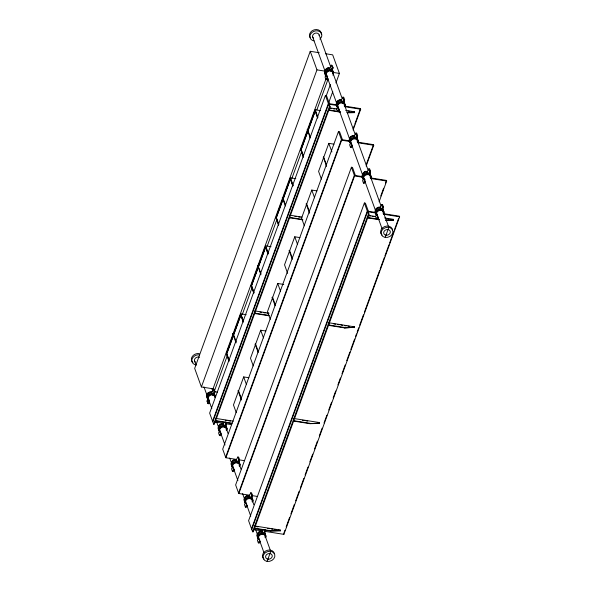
<?xml version="1.0" encoding="UTF-8"?>
<svg xmlns="http://www.w3.org/2000/svg" width="591" height="591" viewBox="0 0 591 591"><rect width="100%" height="100%" fill="white"/><g stroke="black" fill="none" stroke-linecap="round" stroke-linejoin="round"><path stroke-width="0.89" d="M232.751 333.649L233.194 333.523L232.751 333.649L236.082 342.846M238.092 390.843L238.535 390.71L238.092 390.843L241.416 400.026M260.867 274.822L257.802 265.337L261.023 273.899M255.113 344.125L255.556 343.999L255.164 344.206L258.134 352.48M272.141 297.413L272.584 297.28L272.141 297.413L275.162 305.761M282.335 197.608L282.779 197.475L282.335 197.608L285.357 205.964M289.162 250.702L289.605 250.569L289.162 250.702L292.183 259.05M310.149 137.947L307.379 129.296L310.305 137.023M306.19 203.991L306.633 203.858L306.19 203.991L309.514 213.174M326.535 166.463L323.469 156.984L326.395 164.704M238.69 460.071L238.882 460.596L239.089 459.303M251.618 496.145L252.135 495.938L252.039 495.066M264.583 531.597L264.768 532.122L265.056 530.821M343.777 100.189L343.969 100.721L344.257 99.414M209.325 400.824C206.887 399.398 205.454 395.106 207.906 393.03C209.805 391.146 213.188 393.022 213.329 389.173L214.119 389.403L215.021 391.892L213.307 395.15C210.581 393.717 206.392 397.411 209.022 399.908M207.929 399.686C206.266 396.753 209.96 393.709 212.804 394.382M221.47 433.698L220.399 435.73L219.453 435.464L220.879 432.745C216.232 430.447 218.079 422.661 223.457 423.813M219.483 431.607C217.82 428.674 221.514 425.631 224.358 426.303M225.969 427.758L225.718 425.202L226.974 428.49L226.878 430.255M226.235 430.152C227.505 424.249 216.565 427.478 220.583 431.829M234.457 469.579L233.386 471.618L232.44 471.345L233.873 468.633C229.219 466.336 231.066 458.55 236.452 459.695M232.477 467.488C230.815 464.563 234.501 461.512 237.353 462.192M239.222 466.04C240.493 460.13 229.552 463.359 233.571 467.71M239.865 466.136L239.968 464.371L238.712 461.091L239.968 464.371M327.407 76.83C320.485 74.281 328.515 62.543 330.812 70.366L330.517 70.927M325.663 74.894C325.08 72.058 328.308 69.864 330.886 70.388M332.497 71.843L332.6 70.078L331.654 68.622M247.407 505.342L246.336 507.381L245.391 507.108L246.816 504.396C242.17 502.099 244.017 494.312 249.395 495.457M332.245 69.287L333.501 72.575L332.955 75.19M245.42 503.251C242.931 500.474 249.565 496.122 249.919 498.494M252.172 501.803C253.391 496.979 244.711 497.858 245.73 502.261L250.761 516.172M339.552 109.697L338.48 111.736L337.535 111.463L338.961 108.751C334.506 106.469 336.05 98.66 341.539 99.813M252.808 501.899L252.911 500.134L251.655 496.854L252.911 500.134M337.217 106.816C335.791 104.031 341.96 100.884 342.071 102.849L341.17 100.352L341.465 99.79L342.366 102.287M344.317 106.158C345.587 100.839 335.754 102.708 338.17 107.281M344.959 106.254L345.055 104.496L343.807 101.209L345.144 105.368M260.35 541.105L259.279 543.144L258.333 542.87L259.759 540.159C255.113 537.862 256.959 530.075 262.345 531.22M258.37 539.014C256.701 536.089 260.395 533.038 263.246 533.717M265.115 537.559C266.386 532.247 256.553 534.116 258.969 538.689M352.539 145.585L351.475 147.617L350.522 147.351L351.955 144.632C347.493 142.35 349.037 134.549 354.534 135.701M265.758 537.662L265.861 535.897L264.605 532.609L265.861 535.897M350.204 142.697C349.628 139.868 352.849 137.673 355.435 138.191M357.304 142.039C358.574 136.137 347.634 139.365 351.652 143.716M357.947 142.143L358.05 140.377L356.794 137.09L358.131 141.249M365.489 181.348L364.418 183.38L363.472 183.114L364.898 180.395C357.961 177.765 366.028 166.123 368.378 173.953M363.155 178.46C362.579 175.653 365.733 173.488 368.304 173.931M370.254 177.802C371.436 171.279 359.646 176.081 365.194 179.834M370.889 177.906L370.993 176.14L369.737 172.853L371.082 177.012M378.432 217.111L377.361 219.143L376.415 218.877L377.841 216.158C373.386 213.876 374.93 206.067 380.427 207.227M376.098 214.223C374.672 211.445 380.84 208.291 380.951 210.256M383.197 213.565C384.468 207.663 373.527 210.891 377.546 215.242M383.84 213.669L383.943 211.903L382.687 208.616L384.024 212.775M369.752 171.663L369.907 172.365L370.121 171.072M214.703 392.195L214.26 392.801M319.214 52.717L310.238 51.299L194.675 368.392L201.391 386.957L213.964 388.944M201.391 386.957L316.961 69.864L310.238 51.299M325.885 79.179L213.115 388.59L214.238 391.67L212.524 394.928L211.829 393.259M246.218 314.715L240.884 313.851L226.338 353.765L229.013 361.456M271.01 246.698L265.677 245.826L251.123 285.741L253.805 293.431M295.796 178.674L290.462 177.802L275.916 217.724L278.597 225.407M320.588 110.65L315.254 109.786L300.708 149.7L303.39 157.391M214.201 391.582L227.151 356.048M242.31 314.442L252.106 287.573M267.265 245.974L276.743 219.97M291.902 178.371L301.698 151.503M316.857 109.904L328.227 78.699M214.452 391.981L214.304 392.402L214.651 392.04M332.489 67.662L332.585 68.46L332.489 67.825M329.416 103.691L326.491 95.587L325.427 95.417L209.642 413.109L212.575 421.206L328.36 103.521L336.382 104.792M326.254 95.801L330.362 84.535M328.67 102.871L332.77 91.612M335.932 82.947L339.404 73.417L332.681 54.852L325.501 53.715M329.224 104.245L330.081 106.609L214.297 424.301L213.661 424.198L329.446 106.513L325.427 95.417M215.449 420.615A1.093 0.532 20 0 0 216.528 421.132L216.668 420.762A1.093 0.532 20 0 1 215.427 419.994M268.912 315.771L255.689 313.681L255.829 313.311A1.093 0.532 20 0 1 254.588 312.543M302.932 219.882L290.587 217.924L290.728 217.554A1.093 0.532 20 0 1 289.487 216.786M340.327 112.15L329.756 110.473L329.889 110.096L340.468 111.773M226.058 424.382L225.961 423.747M248.87 377.738L243.677 376.918L233.467 404.953L236.267 412.688M265.891 331.026L260.705 330.206L250.488 358.235L253.288 365.969M283.783 284.456L277.726 283.495L267.516 311.523L270.316 319.258M299.94 237.604L294.754 236.784L284.537 264.812L287.647 273.404M316.968 190.893L311.782 190.066L301.565 218.101L304.365 225.836M333.989 144.174L328.803 143.354L318.586 171.39L321.386 179.125M231.517 423.503L231.938 423.178L231.805 423.555L216.528 421.132M342.47 139.742L339.537 131.638L338.48 131.475L222.696 449.16L225.629 457.257L341.413 139.572L349.436 140.843M236.599 459.443L225.902 457.752L341.635 140.2L338.48 131.475M345.669 110.362L354.497 111.758L354.548 112.645L347.619 112.822M354.548 112.645L354.497 111.758M353.204 128.498L354.149 125.905M354.777 124.176L360.451 108.596L344.405 106.062M349.008 141.234L349.643 139.506M353.108 129.99L360.68 109.224L360.451 108.596M238.594 459.99L239.045 460.263L239.148 459.525M355.413 175.505L352.487 167.401L351.423 167.238L235.639 484.923L238.572 493.02L354.356 175.335L363.273 176.746M249.55 495.206L238.845 493.515L354.585 175.955L351.423 167.238M366.25 164.557L373.505 144.655L357.459 142.113M362.061 177.293L362.689 175.557M366.161 166.041L373.734 145.275L373.505 144.655M251.995 496.026L252.098 495.288M370.232 171.612L369.671 172.077L370.025 171.553M368.363 211.268L365.43 203.164L364.374 203.001L248.589 520.686L251.522 528.782L367.299 211.098L375.329 212.368M368.163 211.822L369.02 214.193L253.236 531.878L252.601 531.774L368.385 214.09L364.374 203.001M254.27 528.029A1.093 0.532 20 0 0 255.475 528.716L255.608 528.339L270.885 530.755L280.4 530.511L280.215 530.001L254.61 525.946M293.431 420.578A1.093 0.532 20 0 0 294.636 421.257L294.769 420.888A1.093 0.532 20 0 1 293.528 420.12M328.67 322.738L354.275 326.793L354.46 327.303L344.804 327.924L329.534 325.501L329.667 325.131A1.093 0.532 20 0 1 328.426 324.363M379.274 219.726L368.695 218.049L368.828 217.68L379.407 219.35M380.774 195.99L383.611 188.204M385.502 183.011L386.448 180.418L371.296 178.017M379.104 201.804L386.677 181.038L386.448 180.418M255.475 528.716L270.456 531.087L270.597 530.711M294.636 421.257L309.618 423.629L319.561 423.06L319.376 422.55L293.771 418.494M344.516 327.872L354.46 327.303M270.456 531.087L270.885 530.755M309.618 423.629L310.046 423.304M344.804 327.924L344.945 327.547M267.228 561.044L270.634 551.698M385.31 237.05L388.715 227.705M270.744 531.132L280.267 530.888L280.215 530.001M309.906 423.681L319.428 423.437L319.376 422.55M354.327 327.68L354.275 326.793M384.608 217.946L393.436 219.342L393.488 220.221L385.701 220.428M280.267 530.888L280.4 530.511M319.428 423.437L319.561 423.06M393.488 220.221L393.436 219.342M283.976 532.868L284.921 530.267M286.184 526.81L289.656 517.288M290.912 513.83L294.384 504.308M295.648 500.85L299.112 491.335M300.376 487.87L303.848 478.355M305.104 474.891L307.948 467.104M309.839 461.911L312.676 454.124M314.567 448.931L317.404 441.145M319.295 435.959L322.132 428.165M324.031 422.979L326.867 415.192M328.759 409.999L331.595 402.212M333.176 397.883L335.695 390.961M337.904 384.904L340.423 377.981M342.004 373.66L345.159 365.002M346.732 360.68L349.887 352.022M350.832 349.429L354.615 339.049M355.56 336.449L356.506 333.856M357.141 332.127L358.715 327.798M359.66 325.205L363.443 314.818M364.396 312.225L379.533 270.693M380.161 268.957L384.261 257.713M384.889 255.977L388.989 244.733M389.624 243.004L393.717 231.753M394.352 230.025L398.452 218.773M265.167 531.39L283.887 534.353L399.619 216.801L399.398 216.18L383.352 213.639M383.167 207.7L382.673 208.025M326.151 75.013L325.08 77.052L325.981 79.541L326.926 79.815L327.643 78.455M327.111 75.907C324.474 73.41 328.67 69.716 331.388 71.156L333.102 67.899L332.201 65.409L331.411 65.18L329.704 68.438M325.981 79.541L327.702 76.269M330.605 70.927L332.319 67.669L331.411 65.18M337.705 106.934L336.634 108.973L337.535 111.463M342.972 97.101L341.258 100.359L342.159 102.849L343.873 99.591L342.972 97.101L343.755 97.33L344.656 99.82L342.95 103.078M343.016 103.115L343.312 102.553L344.11 103.041L345.055 104.496M207.419 394.736L207.788 394.027M209.561 402.456L208.845 403.808L207.899 403.542L206.998 401.045L208.069 399.014M207.899 403.542L209.62 400.262M212.428 394.921L212.73 394.36L211.822 391.87M213.381 395.194L213.676 394.633L214.474 395.113L215.508 397.44M350.692 142.823L349.621 144.854L350.522 147.351M354.157 136.24L354.452 135.679L355.354 138.168L355.058 138.73L354.157 136.24L353.388 136.211M355.959 132.99L354.245 136.24L355.147 138.737L356.861 135.479L355.959 132.99L356.75 133.211L357.651 135.701L356.004 139.003M219.623 430.935L218.552 432.967L219.453 435.464M225.186 421.93L225.792 423.592L224.078 426.85L223.088 424.353L223.383 423.791L224.285 426.281L223.989 426.842M224.174 422.454L223.088 424.353M224.861 427.071L226.575 423.813L225.976 422.151M224.935 427.116L225.23 426.554L226.626 427.692M363.642 178.585L362.571 180.617L363.472 183.114M368.954 174.766L370.594 171.464L369.693 168.974L368.902 168.753L367.196 172.003L368.097 174.5M368.008 174.493L369.811 171.242L368.902 168.753M232.61 466.816L231.539 468.855L232.44 471.345M237.855 462.96L239.569 459.702L238.668 457.205L237.877 456.983L238.779 459.473L237.065 462.731L236.075 460.234L236.37 459.672L237.272 462.169L236.976 462.731M237.877 456.983L236.075 460.234M237.922 462.997L238.217 462.435L239.614 463.58M376.585 214.348L375.514 216.38L376.415 218.877M380.05 207.766L380.345 207.205L381.247 209.694M380.139 207.766L381.852 204.516L382.636 204.737L383.544 207.227L381.83 210.485M381.04 210.263L382.754 207.005L381.852 204.516M381.897 210.529L382.192 209.968L382.99 210.448L383.943 211.903M245.56 502.579L244.489 504.618L245.391 507.108M249.107 496.004L250.82 492.746L251.611 492.968L252.512 495.465L250.798 498.723M250.82 492.746L251.722 495.236L250.015 498.494L249.018 495.997L249.313 495.435L250.215 497.925M250.872 498.76L251.168 498.198L252.556 499.343M258.503 538.342L257.432 540.381L258.333 542.87M263.054 529.868L261.968 531.76L262.958 534.257M262.869 534.249L264.672 530.999L265.462 531.228L263.815 534.523M226.05 424.567L226.021 423.474M307.564 129.555L307.128 129.584M323.646 157.243L323.211 157.28M257.979 265.603L257.543 265.632M332.467 67.647L332.836 67.869L332.415 68.8M337.431 101.948L337.993 101.327M363.369 173.599L364.647 172.469M208.357 393.399L209.074 392.897M258.792 532.727L259.508 532.232M343.733 100.433L344.139 100.381L343.689 100.108M382.82 207.899L382.769 207.581M238.646 460.308L239.045 460.263M264.539 531.834L264.938 531.789L264.487 531.516M327.155 68.903L327.975 68.563M247.385 496.122L248.25 495.967M346.895 112.475L354.681 112.275M385.834 220.051L393.621 219.852M316.961 69.864L325.043 71.142M333.117 72.42L339.404 73.417M337.498 105.553L328.589 104.142L212.804 421.826L213.661 424.198M344.634 106.683L360.68 109.224M329.446 106.513L330.081 106.609M329.778 107.85L336.84 108.966M329.638 108.219L331.403 108.5M333.169 108.781L334.934 109.062M348.18 111.16L349.946 111.433M351.711 111.714L353.477 111.995M341.635 140.2L350.552 141.611M357.681 142.734L373.734 145.275M354.585 175.955L363.495 177.366M370.631 178.497L386.677 181.038M376.445 213.129L367.528 211.718L251.744 529.41L252.601 531.774M383.574 214.26L399.619 216.801M368.385 214.09L369.02 214.193M368.718 215.427L375.78 216.542M368.585 215.804L370.35 216.077M372.116 216.358L373.881 216.638M387.12 218.736L388.885 219.017M390.651 219.298L392.417 219.571M289.73 215.161L302.09 217.119M294.894 216.372L296.66 216.653M298.425 216.934L300.191 217.215M290.728 217.554L302.186 219.364M254.832 310.918L268.957 313.156M259.996 312.129L261.761 312.41M263.527 312.691L265.293 312.971M267.058 313.245L268.824 313.525M333.834 323.949L335.599 324.23M337.365 324.511L339.131 324.791M340.896 325.072L342.662 325.353M344.427 325.626L346.193 325.907M347.959 326.188L349.724 326.468M352.376 326.889L354.142 327.163M255.829 313.311L269.053 315.402M329.667 325.131L344.656 327.503M215.006 391.707L217.422 392.092M302.466 420.267L304.232 420.548M305.998 420.829L307.763 421.11M317.478 422.646L319.243 422.92M294.769 420.888L309.758 423.259M215.671 418.369L233.327 421.169M225.245 420.282L227.01 420.563M228.776 420.844L230.542 421.117M216.668 420.762L231.65 423.134M214.636 421.974L223.553 423.385M226.227 423.813L231.576 424.656M239.274 459.864L244.622 460.714M252.224 495.627L257.573 496.477M256.243 526.603L258.008 526.884M267.723 528.42L269.489 528.701M271.254 528.975L273.02 529.255M274.785 529.536L276.551 529.817M278.317 530.097L280.082 530.378M253.576 529.558L262.493 530.969M332.319 67.669L333.102 67.899M331.677 70.61L333.501 72.575M343.873 99.591L344.656 99.82M356.861 135.479L357.651 135.701M356.225 138.42L358.05 140.377M369.811 171.242L370.594 171.464M369.626 171.759L369.87 172.136M369.168 174.182L370.993 176.14M382.754 207.005L383.544 207.227M214.238 391.67L215.021 391.892M206.998 401.045L207.943 401.319M225.792 423.592L226.575 423.813M238.779 459.473L239.569 459.702M251.722 495.236L252.512 495.465M264.029 533.939L265.507 535.106M357.245 135.295L357.2 136.329L356.75 136.24M331.388 71.156L332.548 72.102L332.918 73.491M213.307 395.15L214.467 396.103L214.836 397.492M336.316 104.319L338.163 108.271M349.303 140.207L350.249 141.663M362.246 175.97L363.199 177.426M375.196 211.733L376.142 213.188M207.626 397.854L206.673 396.398M245.117 501.419L244.164 499.964M324.755 72.398L326.01 75.685M215.42 396.568L214.164 393.281L215.065 395.771M218.234 428.32L220.081 432.265M231.221 464.201L233.068 468.146M245.73 502.261L246.019 502.926M257.115 535.727L258.961 539.672M332.689 70.95L333.59 73.447M331.95 69.457L332.556 71.119M343.511 101.379L344.11 103.041M356.499 137.26L357.097 138.922M369.441 173.023L370.047 174.685M382.089 207.958L382.99 210.448M319.14 34.906L330.761 67.019M332.334 71.356L342.071 98.254M344.272 104.334L355.265 134.704M357.149 139.912L368.149 170.289M370.343 176.362L381.025 205.867M382.599 210.204L388.568 226.693M328.877 67.832L329.778 70.322M340.431 99.753L341.332 102.243M353.425 135.635L354.327 138.131M366.368 171.397L367.27 173.887M379.311 207.16L380.212 209.65M327.835 68.024L328.736 70.514M339.389 99.945L340.29 102.435M352.376 135.827L353.278 138.316M365.327 171.589L366.228 174.079M378.27 207.352L379.171 209.842M326.845 68.43L327.746 70.92M338.399 100.352L339.308 102.841M351.394 136.233L352.295 138.73M364.337 171.996L365.238 174.493M377.287 207.759L378.188 210.256M325.988 69.029L326.889 71.526M337.542 100.95L338.444 103.447M350.529 136.839L351.431 139.328M363.48 172.602L364.381 175.091M376.423 208.364L377.324 210.854M325.309 69.782L326.21 72.279M336.863 101.704L337.764 104.201M349.85 137.592L350.759 140.082M362.8 173.355L363.701 175.845M375.743 209.118L376.644 211.608M312.617 36.841L325.759 73.129M326.121 74.156L337.321 105.05M337.742 106.262L350.308 140.931M350.936 142.712L363.251 176.694M363.82 178.29L376.201 212.457M376.386 213.004L382.037 228.628M325.707 73.853L326.609 76.35M350.552 142.49L351.157 144.152M363.502 178.253L364.1 179.915M376.445 214.016L377.043 215.678M324.673 71.526L325.575 74.023M336.227 103.447L337.129 105.944M349.215 139.336L350.123 141.825M362.165 175.099L363.066 177.588M375.108 210.861L376.009 213.351M336.663 105.117L337.572 107.606M349.658 140.998L350.559 143.495M362.601 176.761L363.502 179.258M375.551 212.524L376.452 215.021M328.803 143.354L331.913 151.953M311.782 190.066L314.582 197.8M306.67 203.969L309.669 212.243M282.816 197.586L285.512 205.047M294.754 236.784L297.554 244.519M289.642 250.68L292.641 258.954M277.726 283.495L280.526 291.23M272.621 297.391L275.317 304.845M260.705 330.206L263.505 337.941M255.593 344.102L258.289 351.556M233.231 333.634L236.23 341.923M243.677 376.918L246.477 384.652M238.572 390.821L241.564 399.095M283.665 533.732L283.887 534.353M264.857 529.566L265.462 531.228M226.072 426L226.974 428.49M226.161 426.872L227.062 429.362M240.049 465.243L239.067 461.881M252.098 498.516L253 501.005M265.943 536.768L264.953 533.407M213.868 393.451L214.474 395.113M225.43 425.372L226.028 427.034M238.417 461.261L239.015 462.923M251.36 497.024L251.965 498.678M264.31 532.787L264.908 534.441M211.741 388.405L212.679 391.013M226.19 428.327L228.074 433.535M239.385 464.777L240.951 469.114M252.261 500.355L253.835 504.699M265.145 535.941L270.486 550.694M262.264 531.198L263.165 533.688M210.795 391.826L211.696 394.315M222.349 423.747L223.25 426.237M235.336 459.635L236.245 462.125M248.286 495.391L249.188 497.888M261.229 531.154L262.131 533.651M209.753 392.018L210.655 394.507M221.307 423.939L222.209 426.429M234.295 459.82L235.196 462.317M247.245 495.583L248.146 498.08M260.188 531.346L261.089 533.843M208.763 392.424L209.665 394.921M220.317 424.345L221.219 426.842M233.312 460.234L234.213 462.723M246.255 495.997L247.156 498.486M259.205 531.76L260.106 534.249M207.906 393.03L208.808 395.519M219.46 424.951L220.362 427.441M232.448 460.832L233.349 463.329M245.398 496.595L246.299 499.092M258.341 532.358L259.242 534.855M207.227 393.783L208.128 396.273M218.781 425.705L219.682 428.194M231.768 461.586L232.677 464.075M244.718 497.349L245.62 499.838M257.661 533.112L258.562 535.601M194.528 360.835L196.101 365.172M203.954 386.869L207.677 397.122M208.039 398.149L211.807 408.566M216.838 422.447L219.239 429.044M219.66 430.263L225.001 445.016M229.714 458.032L232.226 464.932M232.854 466.705L237.885 480.594M242.598 493.611L245.169 500.695M255.792 530.061L258.119 536.458M258.614 537.869L263.955 552.622M206.591 395.527L207.493 398.016M218.145 427.448L219.047 429.938M231.133 463.329L232.041 465.819M244.083 499.092L244.984 501.582M257.026 534.855L257.927 537.345M212.627 421.073L212.849 421.693M225.681 457.124L225.902 457.752M238.624 492.887L238.845 493.515M251.567 528.649L251.796 529.27M315.254 109.786L317.936 117.469M317.611 117.557L315.232 110.739L301.048 149.656L303.427 156.475M317.648 118.074L315.225 111.123L301.188 149.641L303.611 156.593M290.462 177.802L293.143 185.493M292.818 185.581L290.44 178.763L276.256 217.68L278.634 224.499M292.855 186.099L290.432 179.139L276.396 217.665L278.819 224.617M265.677 245.826L268.351 253.517M268.026 253.598L265.655 246.779L251.47 285.704L253.842 292.523M268.063 254.115L265.64 247.164L251.603 285.682L254.027 292.634M240.884 313.851L243.566 321.541M243.233 321.622L240.862 314.804L226.678 353.721L229.049 360.54M243.278 322.139L240.855 315.188L226.811 353.706L228.931 359.793M214.518 394.079L214.607 394.951M255.689 313.681A1.093 0.532 20 0 1 254.455 312.92M368.828 217.68A1.093 0.532 20 0 1 367.75 217.156M368.695 218.049A1.093 0.532 20 0 1 367.454 217.289M290.587 217.924A1.093 0.532 20 0 1 289.354 217.163M329.534 325.501A1.093 0.532 20 0 1 328.293 324.74M329.889 110.096A1.093 0.532 20 0 1 328.892 109.66M329.756 110.473A1.093 0.532 20 0 1 328.515 109.712M255.608 528.339A1.093 0.532 20 0 1 254.403 527.652M313.407 38.053A3.406 2.763 -19.9 0 1 314.752 33.347A3.406 2.763 -19.9 0 1 319.214 35.637M310.112 37.536A6.095 4.95 -19.9 0 1 314.168 29.831A6.095 4.95 -19.9 0 1 321.393 34.197M314.05 40.89A6.095 4.95 -19.9 0 1 310.593 34.115A6.095 4.95 -19.9 0 1 319.539 31.471A6.095 4.95 -19.9 0 1 319.886 39.161M382.133 235.019A6.095 4.95 -19.9 0 1 384.549 226.604A6.095 4.95 -19.9 0 1 392.52 230.697M195.318 362.047A3.406 2.763 -19.9 0 1 195.252 358.331A3.406 2.763 -19.9 0 1 199.603 357.296M192.917 362.512A6.095 4.95 -19.9 0 1 192.326 356.454A6.095 4.95 -19.9 0 1 199.174 353.61M195.968 364.883A6.095 4.95 -19.9 0 1 192.112 358.973A6.095 4.95 -19.9 0 1 199.625 354.859M264.051 559.02A6.095 4.95 -19.9 0 1 265.751 550.945A6.095 4.95 -19.9 0 1 274.313 553.398M232.898 333.575L232.898 333.575M238.239 390.762L238.239 390.762M257.691 265.551L257.691 265.551M255.26 344.043L255.26 344.043M272.288 297.332L272.288 297.332M282.483 197.527L282.483 197.527M289.309 250.621L289.309 250.621M307.268 129.503L307.268 129.503M306.337 203.91L306.337 203.91M323.358 157.199L323.358 157.199M356.927 136.211L356.927 136.211M385.184 237.39A6.095 4.95 -19.9 0 0 392.845 230.653A6.095 4.95 -19.9 0 0 382.998 229.094A6.095 4.95 -19.9 0 0 385.184 237.39M385.989 235.181A3.406 2.763 -19.9 0 0 390.274 231.413A3.406 2.763 -19.9 0 0 384.771 230.542A3.406 2.763 -19.9 0 0 385.989 235.181M267.102 561.391A6.095 4.95 -19.9 0 0 274.763 554.646A6.095 4.95 -19.9 0 0 264.916 553.087A6.095 4.95 -19.9 0 0 267.102 561.391M267.908 559.175A3.406 2.763 -19.9 0 0 272.192 555.407A3.406 2.763 -19.9 0 0 266.689 554.535A3.406 2.763 -19.9 0 0 267.908 559.175"/></g></svg>
